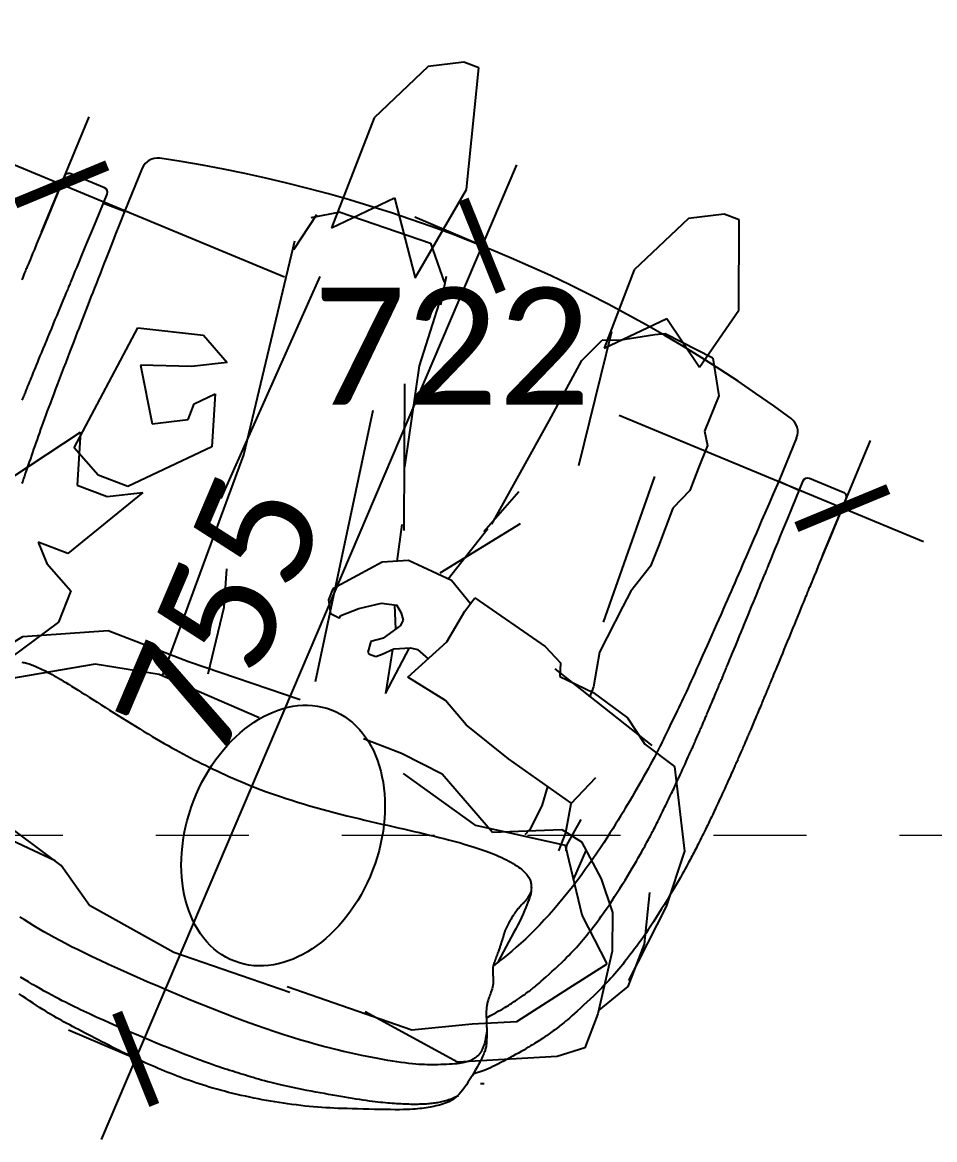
# Model space of a CAD drawing. Header units: millimetres. Extents: x -18512 to 101824, y -95768 to 52898.
# Drawn here: x 23663 to 24442, y -54314 to -53360 of the extents above; entities that cross this region are included whole.
import ezdxf

# ---------------------------------------------------------------- set-up
doc = ezdxf.new("R2010")
doc.units = ezdxf.units.MM
doc.header["$LTSCALE"] = 25
doc.header["$PDMODE"] = 3
doc.linetypes.add('Dash', pattern=[6.35, 3.175, -3.175])
doc.layers.get('0').update_dxf_attribs({"color": 254, "lineweight": 0})
doc.layers.get('Defpoints').update_dxf_attribs({"lineweight": 0})
for name, color, linetype in [('721T_Furniture', 1, 'Continuous'), ('FLOOR-PATTERN', 8, 'Continuous'), ('WD-PEOPLE', 8, 'Continuous')]:
    doc.layers.add(name, color=color, linetype=linetype)
doc.layers.add('hatch', color=252, linetype='Continuous', lineweight=0)
doc.layers.add('I-WALL', color=2, linetype='Continuous', lineweight=9)
doc.styles.add('FW_Calibri', font='calibri.ttf')
doc.dimstyles.new('1-50', dxfattribs={"dimscale": 50, "dimtxt": 2, "dimasz": 1.2, "dimexe": 1.25, "dimexo": 0.625, "dimtad": 1, "dimdec": 0, "dimtxsty": 'FW_Calibri', "dimblk": 'ARCHTICK', "dimcen": 2.5, "dimdle": 1.5, "dimadec": 0, "dimazin": 0, "dimtfac": 1, "dimtdec": 0, "dimtmove": 0, "dimatfit": 3, "dimfxl": 6, "dimfxlon": 1, "dimarcsym": 0})

# ---------------------------------------------------------------- blocks, each defined once
blk = doc.blocks.new('Reception Armchair')
for p, q in [((19199.71, 17321.21), (19181.24, 17321.59)), ((19199.71, 17282.52), (19199.71, 17321.21)), ((19781.29, 17321.21), (19799.76, 17321.59)), ((19781.29, 17282.52), (19781.29, 17321.21))]:
    blk.add_line(p, q)
for points in [[(19259.4, 17710.44), (19259.59, 17712.43), (19259.77, 17714.06), (19259.95, 17715.39), (19260.11, 17716.46), (19260.28, 17717.33), (19260.44, 17718.03), (19260.61, 17718.63), (19260.79, 17719.18), (19260.98, 17719.7), (19261.18, 17720.23), (19261.39, 17720.76), (19261.62, 17721.31), (19261.85, 17721.9), (19262.1, 17722.52), (19262.37, 17723.19), (19262.64, 17723.92), (19262.93, 17724.72), (19263.22, 17725.58), (19263.52, 17726.48), (19263.82, 17727.44), (19264.12, 17728.43), (19264.4, 17729.45), (19264.68, 17730.49), (19264.93, 17731.54), (19265.16, 17732.6), (19265.37, 17733.65), (19265.57, 17734.7), (19265.74, 17735.72), (19265.9, 17736.72), (19266.04, 17737.68), (19266.17, 17738.6), (19266.29, 17739.46), (19266.4, 17740.27), (19266.5, 17741.02), (19266.59, 17741.73), (19266.67, 17742.41), (19266.74, 17743.05), (19266.8, 17743.67), (19266.86, 17744.28), (19266.9, 17744.87), (19266.94, 17745.47), (19266.97, 17746.07), (19266.99, 17746.67), (19267, 17747.27), (19267, 17747.87), (19266.99, 17748.47), (19266.97, 17749.06), (19266.93, 17749.66), (19266.89, 17750.26), (19266.83, 17750.86), (19266.77, 17751.45), (19266.7, 17752.05), (19266.63, 17752.65), (19266.56, 17753.25), (19266.49, 17753.85), (19266.42, 17754.45), (19266.37, 17755.06), (19266.31, 17755.67), (19266.27, 17756.28), (19266.22, 17756.89), (19266.18, 17757.5), (19266.13, 17758.12), (19266.09, 17758.74), (19266.05, 17759.36), (19266, 17759.98), (19265.94, 17760.62), (19265.89, 17761.28), (19265.83, 17761.96), (19265.78, 17762.67), (19265.72, 17763.42), (19265.67, 17764.23), (19265.61, 17765.09), (19265.56, 17766.01), (19265.51, 17766.99), (19265.46, 17768.01), (19265.42, 17769.07), (19265.37, 17770.16), (19265.33, 17771.26), (19265.29, 17772.38), (19265.25, 17773.49), (19265.2, 17774.6), (19265.15, 17775.7), (19265.07, 17776.8), (19264.96, 17777.9), (19264.8, 17779.01), (19264.57, 17780.12), (19264.27, 17781.25), (19263.88, 17782.39), (19263.4, 17783.55), (19262.85, 17784.74), (19262.25, 17785.95), (19261.62, 17787.18), (19261, 17788.45), (19260.41, 17789.74), (19259.87, 17791.07), (19259.41, 17792.43), (19259.06, 17793.82), (19258.79, 17795.23), (19258.6, 17796.65), (19258.47, 17798.06), (19258.39, 17799.43), (19258.35, 17800.77), (19258.32, 17802.04), (19258.29, 17803.23), (19258.26, 17804.33), (19258.21, 17805.35), (19258.14, 17806.31), (19258.06, 17807.22), (19257.95, 17808.09), (19257.82, 17808.93), (19257.66, 17809.77), (19257.47, 17810.62), (19257.25, 17811.49), (19256.99, 17812.38), (19256.71, 17813.3), (19256.39, 17814.24), (19256.04, 17815.21), (19255.66, 17816.22), (19255.24, 17817.25), (19254.8, 17818.31), (19254.32, 17819.42), (19253.81, 17820.55), (19253.28, 17821.72), (19252.73, 17822.94), (19252.16, 17824.19), (19251.57, 17825.48), (19250.97, 17826.81), (19250.36, 17828.19), (19249.75, 17829.6), (19249.14, 17831.05), (19248.55, 17832.49), (19247.97, 17833.93), (19247.42, 17835.33), (19246.92, 17836.68), (19246.45, 17837.96), (19246.05, 17839.15), (19245.7, 17840.24), (19245.42, 17841.23), (19245.19, 17842.16), (19245, 17843.05), (19244.85, 17843.9), (19244.74, 17844.76), (19244.66, 17845.63), (19244.6, 17846.53), (19244.57, 17847.49), (19244.55, 17848.54), (19244.56, 17849.7), (19244.61, 17851.01), (19244.69, 17852.48), (19244.81, 17854.16), (19244.97, 17856.06), (19245.19, 17858.21), (19245.46, 17860.63), (19245.78, 17863.27), (19246.15, 17866.07), (19246.57, 17868.96), (19247.03, 17871.87), (19247.54, 17874.75), (19248.09, 17877.53), (19248.68, 17880.15), (19249.31, 17882.55), (19249.98, 17884.75), (19250.7, 17886.75), (19251.46, 17888.59), (19252.28, 17890.27), (19253.14, 17891.82), (19254.07, 17893.26), (19255.06, 17894.6), (19256.11, 17895.86), (19257.22, 17897.06), (19258.38, 17898.19), (19259.58, 17899.27), (19260.82, 17900.3), (19262.08, 17901.29), (19263.38, 17902.24), (19264.68, 17903.17), (19266, 17904.08), (19267.34, 17904.97), (19268.69, 17905.85), (19270.08, 17906.72), (19271.49, 17907.58), (19272.95, 17908.44), (19274.46, 17909.3), (19276.02, 17910.17), (19277.65, 17911.05), (19279.38, 17911.95), (19281.25, 17912.89), (19283.31, 17913.88), (19285.61, 17914.94), (19288.17, 17916.08), (19291.05, 17917.31), (19294.29, 17918.66), (19297.9, 17920.12), (19301.83, 17921.68), (19305.99, 17923.31), (19310.31, 17924.97), (19314.68, 17926.65), (19319.04, 17928.31), (19323.29, 17929.92), (19327.35, 17931.46), (19331.17, 17932.9), (19334.75, 17934.25), (19338.16, 17935.53), (19341.43, 17936.73), (19344.61, 17937.87), (19347.75, 17938.97), (19350.88, 17940.04), (19354.06, 17941.08), (19357.33, 17942.11), (19360.66, 17943.13), (19364.06, 17944.13), (19367.5, 17945.11), (19370.97, 17946.06), (19374.45, 17947), (19377.94, 17947.9), (19381.4, 17948.78), (19384.85, 17949.63), (19388.26, 17950.45), (19391.67, 17951.23), (19395.07, 17951.99), (19398.48, 17952.72), (19401.89, 17953.43), (19405.33, 17954.11), (19408.8, 17954.77), (19412.3, 17955.4), (19415.82, 17956.01), (19419.35, 17956.59), (19422.86, 17957.14), (19426.34, 17957.66), (19429.77, 17958.14), (19433.14, 17958.59), (19436.42, 17959), (19439.61, 17959.36), (19442.7, 17959.69), (19445.71, 17959.98), (19448.65, 17960.23), (19451.53, 17960.46), (19454.35, 17960.66), (19457.12, 17960.84), (19459.86, 17960.99), (19462.57, 17961.12), (19465.26, 17961.24), (19467.95, 17961.34), (19470.65, 17961.42), (19473.35, 17961.48), (19476.09, 17961.53), (19478.87, 17961.56), (19481.69, 17961.57), (19484.57, 17961.56), (19487.48, 17961.54), (19490.42, 17961.5), (19493.36, 17961.45), (19496.29, 17961.38), (19499.17, 17961.31), (19502, 17961.22), (19504.75, 17961.12), (19507.42, 17961.01), (19510.02, 17960.9), (19512.58, 17960.77), (19515.14, 17960.63), (19517.73, 17960.47), (19520.38, 17960.3), (19523.11, 17960.11), (19525.97, 17959.91), (19528.96, 17959.68), (19532.07, 17959.43), (19535.27, 17959.18), (19538.52, 17958.91), (19541.79, 17958.64), (19545.04, 17958.36), (19548.26, 17958.08), (19551.39, 17957.81), (19554.42, 17957.54), (19557.35, 17957.28), (19560.18, 17957.02), (19562.93, 17956.77), (19565.6, 17956.51), (19568.2, 17956.25), (19570.73, 17955.99), (19573.2, 17955.73), (19575.63, 17955.45), (19578.03, 17955.16), (19580.44, 17954.86), (19582.88, 17954.53), (19585.38, 17954.17), (19587.97, 17953.77), (19590.68, 17953.34), (19593.52, 17952.86), (19596.52, 17952.33), (19599.66, 17951.75), (19602.91, 17951.13), (19606.23, 17950.48), (19609.59, 17949.8), (19612.96, 17949.09), (19616.32, 17948.37)], [(19250.68, 17888.39), (19252.09, 17889.96), (19253.4, 17891.34), (19254.62, 17892.55), (19255.77, 17893.62), (19256.85, 17894.57), (19257.87, 17895.42), (19258.85, 17896.2), (19259.81, 17896.92), (19260.74, 17897.6), (19261.66, 17898.26), (19262.58, 17898.9), (19263.5, 17899.51), (19264.43, 17900.11), (19265.36, 17900.7), (19266.32, 17901.28), (19267.3, 17901.85), (19268.3, 17902.43), (19269.34, 17903), (19270.41, 17903.56), (19271.51, 17904.13), (19272.64, 17904.7), (19273.8, 17905.27), (19275, 17905.83), (19276.23, 17906.4), (19277.49, 17906.97), (19278.78, 17907.53), (19280.11, 17908.1), (19281.48, 17908.66), (19282.87, 17909.22), (19284.3, 17909.79), (19285.77, 17910.35), (19287.27, 17910.91), (19288.8, 17911.46), (19290.36, 17912.02), (19291.96, 17912.58), (19293.58, 17913.14), (19295.24, 17913.7), (19296.93, 17914.26), (19298.65, 17914.82), (19300.4, 17915.39), (19302.18, 17915.96), (19304.01, 17916.53), (19305.89, 17917.11), (19307.84, 17917.71), (19309.88, 17918.3), (19312.02, 17918.91), (19314.28, 17919.54), (19316.66, 17920.17), (19319.18, 17920.82), (19321.84, 17921.48), (19324.61, 17922.16), (19327.49, 17922.84), (19330.47, 17923.54), (19333.54, 17924.25), (19336.67, 17924.97), (19339.87, 17925.7), (19343.12, 17926.43), (19346.43, 17927.18), (19349.79, 17927.93), (19353.22, 17928.68), (19356.71, 17929.44), (19360.28, 17930.19), (19363.92, 17930.95), (19367.65, 17931.7), (19371.45, 17932.46), (19375.3, 17933.2), (19379.15, 17933.92), (19382.96, 17934.61), (19386.69, 17935.27), (19390.29, 17935.88), (19393.73, 17936.44), (19396.97, 17936.94), (19399.97, 17937.37), (19402.75, 17937.74), (19405.35, 17938.07), (19407.79, 17938.35), (19410.12, 17938.59), (19412.35, 17938.81), (19414.53, 17939.02), (19416.69, 17939.22), (19418.84, 17939.42), (19421.01, 17939.62), (19423.2, 17939.82), (19425.4, 17940.02), (19427.63, 17940.21), (19429.89, 17940.41), (19432.19, 17940.6), (19434.52, 17940.79), (19436.9, 17940.98), (19439.37, 17941.16), (19441.95, 17941.34), (19444.7, 17941.51), (19447.65, 17941.67), (19450.84, 17941.83), (19454.31, 17941.98), (19458.1, 17942.13), (19462.24, 17942.26), (19466.7, 17942.39), (19471.44, 17942.51), (19476.42, 17942.61), (19481.6, 17942.69), (19486.94, 17942.75), (19492.41, 17942.8), (19497.96, 17942.81), (19503.55, 17942.81), (19509.13, 17942.77), (19514.65, 17942.72), (19520.05, 17942.65), (19525.28, 17942.57), (19530.28, 17942.47), (19535, 17942.37), (19539.39, 17942.26), (19543.41, 17942.15), (19547.09, 17942.03), (19550.48, 17941.92), (19553.63, 17941.79), (19556.59, 17941.67), (19559.39, 17941.53), (19562.11, 17941.39), (19564.77, 17941.25), (19567.44, 17941.09), (19570.12, 17940.92), (19572.84, 17940.74), (19575.62, 17940.54), (19578.47, 17940.32), (19581.43, 17940.08), (19584.5, 17939.81), (19587.7, 17939.51), (19591.05, 17939.19), (19594.54, 17938.83), (19598.13, 17938.44), (19601.8, 17938.02), (19605.54, 17937.56), (19609.31, 17937.06), (19613.09, 17936.53), (19616.86, 17935.96), (19620.6, 17935.36)], [(19249.75, 17829.6), (19249.02, 17832.2), (19248.45, 17834.43), (19248.02, 17836.32), (19247.71, 17837.92), (19247.49, 17839.29), (19247.35, 17840.46), (19247.26, 17841.48), (19247.21, 17842.4), (19247.17, 17843.25), (19247.14, 17844.05), (19247.13, 17844.81), (19247.13, 17845.53), (19247.16, 17846.23), (19247.21, 17846.9), (19247.28, 17847.56), (19247.38, 17848.22), (19247.52, 17848.88), (19247.69, 17849.54), (19247.88, 17850.2), (19248.11, 17850.86), (19248.38, 17851.52), (19248.67, 17852.19), (19249, 17852.85), (19249.36, 17853.5), (19249.75, 17854.16), (19250.18, 17854.81), (19250.64, 17855.47), (19251.14, 17856.12), (19251.68, 17856.76), (19252.25, 17857.41), (19252.86, 17858.06), (19253.51, 17858.7), (19254.2, 17859.35), (19254.95, 17860), (19255.78, 17860.67), (19256.7, 17861.36), (19257.75, 17862.07), (19258.93, 17862.82), (19260.28, 17863.61), (19261.8, 17864.45), (19263.51, 17865.34), (19265.38, 17866.27), (19267.39, 17867.23), (19269.48, 17868.21), (19271.64, 17869.19), (19273.82, 17870.16), (19276, 17871.11), (19278.13, 17872.03), (19280.19, 17872.9), (19282.21, 17873.73), (19284.23, 17874.54), (19286.29, 17875.32), (19288.42, 17876.09), (19290.66, 17876.86), (19293.06, 17877.63), (19295.64, 17878.42), (19298.43, 17879.23), (19301.45, 17880.06), (19304.67, 17880.91), (19308.09, 17881.77), (19311.7, 17882.65), (19315.48, 17883.53), (19319.43, 17884.42), (19323.55, 17885.31), (19327.81, 17886.2), (19332.24, 17887.08), (19336.84, 17887.97), (19341.62, 17888.84), (19346.6, 17889.71), (19351.79, 17890.57), (19357.19, 17891.41), (19362.82, 17892.24), (19368.69, 17893.06), (19374.83, 17893.85), (19381.26, 17894.62), (19387.99, 17895.35), (19395.06, 17896.03), (19402.49, 17896.67), (19410.29, 17897.24), (19418.5, 17897.76), (19427.13, 17898.2), (19436.11, 17898.58), (19445.4, 17898.89), (19454.92, 17899.13), (19464.61, 17899.31), (19474.42, 17899.42), (19484.27, 17899.48), (19494.1, 17899.48), (19503.85, 17899.42), (19513.46, 17899.3), (19522.89, 17899.14), (19532.07, 17898.93), (19540.95, 17898.69), (19549.47, 17898.41), (19557.58, 17898.1), (19565.24, 17897.76), (19572.39, 17897.41), (19579.07, 17897.02), (19585.34, 17896.61), (19591.24, 17896.18), (19596.83, 17895.71), (19602.15, 17895.21), (19607.27, 17894.67), (19612.22, 17894.09), (19617.06, 17893.47), (19621.8, 17892.81), (19626.44, 17892.12), (19631.01, 17891.39), (19635.49, 17890.62), (19639.91, 17889.82)], [(19718.06, 17695.63), (19717.15, 17695.34), (19716.21, 17695.1), (19715.24, 17694.91), (19714.25, 17694.77), (19713.22, 17694.66), (19712.18, 17694.58), (19711.11, 17694.53), (19710.02, 17694.5), (19708.91, 17694.48), (19707.78, 17694.48), (19706.62, 17694.49), (19705.44, 17694.51), (19704.23, 17694.55), (19702.98, 17694.6), (19701.7, 17694.67), (19700.38, 17694.75), (19699.02, 17694.84), (19697.61, 17694.95), (19696.14, 17695.08), (19694.59, 17695.22), (19692.96, 17695.39), (19691.23, 17695.58), (19689.39, 17695.8), (19687.44, 17696.05), (19685.37, 17696.32), (19683.15, 17696.63), (19680.8, 17696.97), (19678.3, 17697.35), (19675.64, 17697.76), (19672.82, 17698.21), (19669.83, 17698.7), (19666.67, 17699.23), (19663.33, 17699.81), (19659.82, 17700.42), (19656.17, 17701.07), (19652.4, 17701.74), (19648.52, 17702.44), (19644.56, 17703.14), (19640.53, 17703.86), (19636.45, 17704.58), (19632.34, 17705.29), (19628.22, 17706), (19624.09, 17706.71), (19619.96, 17707.39), (19615.85, 17708.07), (19611.76, 17708.73), (19607.71, 17709.36), (19603.71, 17709.98), (19599.76, 17710.57), (19595.87, 17711.13), (19592.04, 17711.67), (19588.26, 17712.18), (19584.54, 17712.67), (19580.89, 17713.13), (19577.29, 17713.57), (19573.75, 17713.98), (19570.27, 17714.38), (19566.83, 17714.74), (19563.43, 17715.09), (19560.04, 17715.41), (19556.66, 17715.71), (19553.27, 17716), (19549.85, 17716.26), (19546.4, 17716.5), (19542.89, 17716.72), (19539.35, 17716.93), (19535.78, 17717.11), (19532.19, 17717.27), (19528.6, 17717.42), (19525.01, 17717.54), (19521.44, 17717.64), (19517.91, 17717.71), (19514.4, 17717.77), (19510.91, 17717.79), (19507.4, 17717.79), (19503.82, 17717.76), (19500.16, 17717.69), (19496.38, 17717.58), (19492.44, 17717.43), (19488.31, 17717.24), (19483.96, 17717), (19479.42, 17716.71), (19474.71, 17716.38), (19469.85, 17715.99), (19464.86, 17715.56), (19459.77, 17715.09), (19454.61, 17714.56), (19449.4, 17713.99), (19444.16, 17713.37), (19438.91, 17712.7), (19433.67, 17712), (19428.45, 17711.28), (19423.28, 17710.52), (19418.16, 17709.76), (19413.12, 17708.97), (19408.17, 17708.19), (19403.33, 17707.4), (19398.58, 17706.62), (19393.92, 17705.84), (19389.33, 17705.06), (19384.81, 17704.29), (19380.33, 17703.53), (19375.89, 17702.78), (19371.49, 17702.05), (19367.1, 17701.32), (19362.75, 17700.61), (19358.45, 17699.93), (19354.23, 17699.27), (19350.1, 17698.63), (19346.09, 17698.04), (19342.22, 17697.47), (19338.5, 17696.95), (19334.95, 17696.47), (19331.57, 17696.04), (19328.33, 17695.65), (19325.24, 17695.29), (19322.26, 17694.97), (19319.4, 17694.69), (19316.64, 17694.44), (19313.97, 17694.23), (19311.37, 17694.04), (19308.84, 17693.89), (19306.36, 17693.76), (19303.95, 17693.68), (19301.57, 17693.62), (19299.24, 17693.6), (19296.95, 17693.62), (19294.68, 17693.68), (19292.43, 17693.78), (19290.21, 17693.92), (19288.04, 17694.09), (19285.93, 17694.3), (19283.89, 17694.54), (19281.93, 17694.81), (19280.07, 17695.1), (19278.31, 17695.43), (19276.67, 17695.77), (19275.15, 17696.14), (19273.74, 17696.54), (19272.42, 17696.95), (19271.21, 17697.39), (19270.08, 17697.84), (19269.05, 17698.32), (19268.09, 17698.81), (19267.2, 17699.33), (19266.38, 17699.86), (19265.63, 17700.41), (19264.93, 17700.98), (19264.3, 17701.57), (19263.7, 17702.19), (19263.16, 17702.82), (19262.65, 17703.47), (19262.18, 17704.14), (19261.75, 17704.83), (19261.35, 17705.53), (19260.98, 17706.24), (19260.64, 17706.95), (19260.33, 17707.67), (19260.05, 17708.38), (19259.8, 17709.09), (19259.58, 17709.79), (19259.38, 17710.52), (19259.2, 17711.31), (19259.05, 17712.21), (19258.91, 17713.24), (19258.79, 17714.46), (19258.69, 17715.89), (19258.6, 17717.58), (19258.53, 17719.55), (19258.47, 17721.79), (19258.44, 17724.28), (19258.46, 17727.01), (19258.51, 17729.95), (19258.63, 17733.09), (19258.8, 17736.41), (19259.05, 17739.87), (19259.38, 17743.49), (19259.77, 17747.27), (19260.22, 17751.25), (19260.7, 17755.45), (19261.2, 17759.92), (19261.71, 17764.68), (19262.22, 17769.76), (19262.7, 17775.19)], [(19199.71, 17321.21), (19199.93, 17332.33), (19200.11, 17341.76), (19200.26, 17349.74), (19200.39, 17356.5), (19200.48, 17362.27), (19200.56, 17367.3), (19200.63, 17371.82), (19200.7, 17376.07), (19200.76, 17380.24), (19200.82, 17384.37), (19200.89, 17388.46), (19200.95, 17392.5), (19201.02, 17396.51), (19201.09, 17400.47), (19201.16, 17404.38), (19201.24, 17408.26), (19201.32, 17412.09), (19201.4, 17415.9), (19201.49, 17419.73), (19201.58, 17423.6), (19201.68, 17427.54), (19201.78, 17431.59), (19201.89, 17435.77), (19202, 17440.12), (19202.11, 17444.64), (19202.23, 17449.3), (19202.35, 17454.06), (19202.48, 17458.85), (19202.6, 17463.64), (19202.73, 17468.36), (19202.85, 17472.96), (19202.97, 17477.4), (19203.08, 17481.63), (19203.2, 17485.66), (19203.31, 17489.51), (19203.43, 17493.2), (19203.55, 17496.73), (19203.67, 17500.14), (19203.79, 17503.43), (19203.92, 17506.63), (19204.06, 17509.75), (19204.21, 17512.81), (19204.36, 17515.8), (19204.52, 17518.73), (19204.68, 17521.63), (19204.84, 17524.48), (19205, 17527.31), (19205.17, 17530.12), (19205.33, 17532.92), (19205.5, 17535.69), (19205.66, 17538.42), (19205.81, 17541.11), (19205.97, 17543.73), (19206.12, 17546.28), (19206.26, 17548.73), (19206.4, 17551.09), (19206.53, 17553.35), (19206.66, 17555.54), (19206.81, 17557.72), (19206.96, 17559.95), (19207.14, 17562.26), (19207.35, 17564.72), (19207.59, 17567.37), (19207.87, 17570.27), (19208.21, 17573.46), (19208.58, 17576.88), (19209, 17580.5), (19209.44, 17584.26), (19209.91, 17588.11), (19210.39, 17591.99), (19210.88, 17595.86), (19211.38, 17599.66), (19211.87, 17603.36), (19212.36, 17606.97), (19212.86, 17610.53), (19213.37, 17614.08), (19213.9, 17617.66), (19214.45, 17621.29), (19215.04, 17625.03), (19215.65, 17628.89), (19216.31, 17632.92), (19217.01, 17637.12), (19217.77, 17641.49), (19218.59, 17646.03), (19219.47, 17650.74), (19220.43, 17655.62), (19221.46, 17660.67), (19222.59, 17665.89), (19223.8, 17671.28), (19225.1, 17676.81), (19226.49, 17682.46), (19227.97, 17688.18), (19229.53, 17693.94), (19231.18, 17699.73), (19232.9, 17705.5), (19234.7, 17711.23), (19236.57, 17716.89), (19238.51, 17722.45), (19240.5, 17727.9), (19242.55, 17733.23), (19244.64, 17738.42), (19246.76, 17743.44), (19248.9, 17748.29), (19251.06, 17752.95), (19253.22, 17757.4), (19255.35, 17761.59), (19257.39, 17765.48), (19259.31, 17769.01), (19261.06, 17772.15), (19262.6, 17774.83), (19263.87, 17777.03), (19264.84, 17778.68)], [(19781.29, 17321.21), (19781.07, 17332.33), (19780.88, 17341.76), (19780.73, 17349.74), (19780.61, 17356.5), (19780.51, 17362.27), (19780.43, 17367.3), (19780.36, 17371.82), (19780.3, 17376.07), (19780.23, 17380.24), (19780.17, 17384.37), (19780.11, 17388.46), (19780.04, 17392.5), (19779.97, 17396.51), (19779.9, 17400.47), (19779.83, 17404.38), (19779.76, 17408.26), (19779.68, 17412.09), (19779.59, 17415.9), (19779.5, 17419.73), (19779.41, 17423.6), (19779.32, 17427.54), (19779.21, 17431.59), (19779.11, 17435.77), (19779, 17440.12), (19778.88, 17444.64), (19778.76, 17449.3), (19778.64, 17454.06), (19778.52, 17458.85), (19778.39, 17463.64), (19778.27, 17468.36), (19778.15, 17472.96), (19778.03, 17477.4), (19777.91, 17481.63), (19777.8, 17485.66), (19777.68, 17489.51), (19777.57, 17493.2), (19777.45, 17496.73), (19777.33, 17500.14), (19777.2, 17503.43), (19777.07, 17506.63), (19776.93, 17509.75), (19776.79, 17512.81), (19776.63, 17515.8), (19776.48, 17518.73), (19776.32, 17521.63), (19776.16, 17524.48), (19775.99, 17527.31), (19775.83, 17530.12), (19775.66, 17532.92), (19775.5, 17535.69), (19775.34, 17538.42), (19775.18, 17541.11), (19775.03, 17543.73), (19774.88, 17546.28), (19774.74, 17548.73), (19774.6, 17551.09), (19774.46, 17553.35), (19774.33, 17555.54), (19774.19, 17557.72), (19774.03, 17559.95)]]:
    blk.add_lwpolyline(points)
for points in [[(19253.87, 17820.42), (19253.02, 17819.39), (19251.37, 17817.37), (19249.78, 17815.39), (19248.27, 17813.5), (19246.86, 17811.7), (19245.54, 17809.99), (19244.31, 17808.37), (19243.16, 17806.83), (19242.08, 17805.38), (19241.08, 17804), (19240.14, 17802.7), (19239.27, 17801.47), (19238.47, 17800.33), (19237.74, 17799.28), (19237.07, 17798.3), (19236.44, 17797.36), (19235.84, 17796.45), (19235.25, 17795.55), (19234.65, 17794.62), (19234.03, 17793.66), (19233.39, 17792.64), (19232.74, 17791.59), (19232.07, 17790.51), (19231.4, 17789.42), (19230.74, 17788.33), (19230.08, 17787.24), (19229.44, 17786.17), (19228.83, 17785.15), (19228.29, 17784.21), (19227.8, 17783.37), (19227.33, 17782.54), (19226.83, 17781.62), (19226.24, 17780.52), (19225.54, 17779.17), (19224.7, 17777.5), (19223.7, 17775.48), (19222.53, 17773.07), (19221.22, 17770.35), (19219.82, 17767.41), (19218.37, 17764.31), (19216.91, 17761.15), (19215.48, 17758.01), (19214.11, 17754.96), (19212.86, 17752.11), (19211.74, 17749.48), (19210.74, 17747.07), (19209.83, 17744.81), (19209.01, 17742.68), (19208.24, 17740.64), (19207.52, 17738.64), (19206.82, 17736.63), (19206.13, 17734.59), (19205.44, 17732.51), (19204.76, 17730.4), (19204.09, 17728.26), (19203.43, 17726.1), (19202.78, 17723.9), (19202.13, 17721.66), (19201.49, 17719.38), (19200.85, 17717.05), (19200.22, 17714.68), (19199.6, 17712.27), (19198.98, 17709.78), (19198.35, 17707.2), (19197.73, 17704.48), (19197.09, 17701.61), (19196.44, 17698.55), (19195.76, 17695.28), (19195.07, 17691.78), (19194.37, 17688.08), (19193.66, 17684.24), (19192.96, 17680.31), (19192.27, 17676.34), (19191.61, 17672.39), (19190.98, 17668.5), (19190.4, 17664.74), (19189.86, 17661.12), (19189.37, 17657.65), (19188.92, 17654.34), (19188.51, 17651.21), (19188.13, 17648.26), (19187.8, 17645.5), (19187.5, 17642.96), (19187.23, 17640.63), (19187, 17638.55), (19186.8, 17636.7), (19186.62, 17635.05), (19186.47, 17633.56), (19186.33, 17632.17), (19186.2, 17630.85), (19186.08, 17629.54), (19185.97, 17628.2), (19185.84, 17626.81), (19185.72, 17625.38), (19185.6, 17623.89), (19185.47, 17622.36), (19185.35, 17620.76), (19185.22, 17619.11), (19185.09, 17617.4), (19184.96, 17615.62), (19184.83, 17613.76), (19184.69, 17611.86), (19184.56, 17609.92), (19184.43, 17608), (19184.31, 17606.1), (19184.19, 17604.28), (19184.08, 17602.53), (19183.97, 17600.88), (19183.88, 17599.38), (19183.8, 17598), (19183.72, 17596.71), (19183.65, 17595.47), (19183.58, 17594.24), (19183.52, 17592.98), (19183.45, 17591.66), (19183.38, 17590.24), (19183.3, 17588.71), (19183.22, 17587.06), (19183.14, 17585.3), (19183.06, 17583.43), (19182.97, 17581.45), (19182.89, 17579.38), (19182.8, 17577.22), (19182.71, 17574.96), (19182.62, 17572.62), (19182.53, 17570.24), (19182.45, 17567.83), (19182.36, 17565.45), (19182.28, 17563.15), (19182.21, 17560.97), (19182.14, 17558.95), (19182.09, 17557.14), (19182.04, 17555.58), (19181.99, 17554.23), (19181.96, 17553.04), (19181.92, 17551.99), (19181.9, 17551.03), (19181.87, 17550.11), (19181.85, 17549.17), (19181.82, 17548.2), (19181.8, 17547.11), (19181.77, 17545.95), (19181.74, 17544.72), (19181.72, 17543.45), (19181.69, 17542.15), (19181.66, 17540.82), (19181.63, 17539.5), (19181.61, 17538.19), (19181.58, 17536.91), (19181.56, 17535.66), (19181.54, 17534.44), (19181.52, 17533.27), (19181.5, 17532.15), (19181.48, 17531.09), (19181.46, 17530.09), (19181.45, 17529.16), (19181.43, 17528.31), (19181.42, 17527.51), (19181.41, 17526.76), (19181.4, 17526.01), (19181.39, 17525.26), (19181.38, 17524.47), (19181.37, 17523.62), (19181.35, 17522.69), (19181.34, 17521.66), (19181.33, 17520.54), (19181.31, 17519.33), (19181.3, 17518.04), (19181.29, 17516.68), (19181.27, 17515.25), (19181.26, 17513.76), (19181.24, 17512.21), (19181.23, 17510.62), (19181.21, 17508.99), (19181.2, 17507.34), (19181.19, 17505.68), (19181.17, 17504.04), (19181.16, 17502.42), (19181.15, 17500.84), (19181.14, 17499.31), (19181.13, 17497.85), (19181.13, 17496.46), (19181.12, 17495.14), (19181.11, 17493.89), (19181.11, 17492.7), (19181.1, 17491.6), (19181.1, 17490.56), (19181.1, 17489.6), (19181.09, 17488.72), (19181.09, 17487.91), (19181.09, 17487.16), (19181.09, 17486.46), (19181.08, 17485.81), (19181.08, 17485.18), (19181.08, 17484.57), (19181.08, 17483.97), (19181.07, 17483.38), (19181.07, 17482.77), (19181.07, 17482.12), (19181.07, 17481.42), (19181.07, 17480.64), (19181.06, 17479.77), (19181.06, 17478.79), (19181.06, 17477.67), (19181.06, 17476.41), (19181.06, 17474.98), (19181.05, 17473.4), (19181.05, 17471.64), (19181.05, 17469.7), (19181.05, 17467.59), (19181.05, 17465.28), (19181.05, 17462.78), (19181.05, 17460.07), (19181.05, 17457.18), (19181.05, 17454.11), (19181.05, 17450.87), (19181.05, 17447.48), (19181.05, 17443.95), (19181.05, 17440.29), (19181.06, 17436.52), (19181.06, 17432.66), (19181.06, 17428.75), (19181.07, 17424.86), (19181.07, 17421.05), (19181.08, 17417.38), (19181.09, 17413.92), (19181.09, 17410.71), (19181.09, 17407.83), (19181.1, 17405.32), (19181.1, 17403.16), (19181.1, 17401.3), (19181.11, 17399.7), (19181.11, 17398.32), (19181.11, 17397.13), (19181.11, 17396.09), (19181.11, 17395.14), (19181.12, 17394.25), (19181.12, 17393.33), (19181.12, 17392.28), (19181.12, 17391.01), (19181.12, 17389.44), (19181.13, 17387.45), (19181.13, 17384.97), (19181.14, 17381.9), (19181.14, 17378.15), (19181.15, 17373.64), (19181.16, 17368.3), (19181.17, 17362.06), (19181.18, 17354.84), (19181.19, 17346.56), (19181.21, 17337.17), (19181.25, 17313.31, -0.414074), (19177.26, 17309.3), (19147.22, 17309.25, -0.41444), (19143.22, 17313.25), (19143.21, 17319.61), (19143.19, 17335.48), (19143.18, 17348.4), (19143.17, 17358.73), (19143.16, 17366.86), (19143.15, 17373.17), (19143.14, 17378.04), (19143.14, 17381.84), (19143.13, 17384.91), (19143.13, 17387.39), (19143.12, 17389.38), (19143.12, 17390.95), (19143.12, 17392.22), (19143.12, 17393.27), (19143.12, 17394.19), (19143.11, 17395.08), (19143.11, 17396.03), (19143.11, 17397.08), (19143.11, 17398.27), (19143.11, 17399.64), (19143.1, 17401.24), (19143.1, 17403.1), (19143.1, 17405.26), (19143.09, 17407.77), (19143.09, 17410.65), (19143.09, 17413.86), (19143.08, 17417.32), (19143.07, 17421), (19143.07, 17424.81), (19143.06, 17428.7), (19143.06, 17432.61), (19143.06, 17436.48), (19143.05, 17440.26), (19143.05, 17443.92), (19143.05, 17447.46), (19143.05, 17450.85), (19143.05, 17454.1), (19143.05, 17457.17), (19143.05, 17460.07), (19143.05, 17462.78), (19143.05, 17465.29), (19143.05, 17467.61), (19143.05, 17469.73), (19143.05, 17471.67), (19143.05, 17473.44), (19143.06, 17475.03), (19143.06, 17476.46), (19143.06, 17477.73), (19143.06, 17478.86), (19143.06, 17479.85), (19143.07, 17480.74), (19143.07, 17481.52), (19143.07, 17482.23), (19143.07, 17482.89), (19143.07, 17483.51), (19143.08, 17484.11), (19143.08, 17484.71), (19143.08, 17485.31), (19143.08, 17485.94), (19143.09, 17486.6), (19143.09, 17487.3), (19143.09, 17488.05), (19143.09, 17488.86), (19143.1, 17489.74), (19143.1, 17490.7), (19143.1, 17491.74), (19143.11, 17492.85), (19143.11, 17494.05), (19143.12, 17495.31), (19143.13, 17496.65), (19143.13, 17498.06), (19143.14, 17499.54), (19143.15, 17501.08), (19143.16, 17502.68), (19143.17, 17504.31), (19143.19, 17505.97), (19143.2, 17507.64), (19143.21, 17509.3), (19143.23, 17510.95), (19143.24, 17512.56), (19143.26, 17514.12), (19143.27, 17515.62), (19143.29, 17517.07), (19143.3, 17518.44), (19143.32, 17519.75), (19143.33, 17520.97), (19143.34, 17522.1), (19143.36, 17523.14), (19143.37, 17524.09), (19143.38, 17524.95), (19143.39, 17525.77), (19143.4, 17526.55), (19143.41, 17527.31), (19143.42, 17528.09), (19143.44, 17528.9), (19143.45, 17529.77), (19143.47, 17530.71), (19143.48, 17531.72), (19143.5, 17532.8), (19143.52, 17533.93), (19143.54, 17535.12), (19143.56, 17536.35), (19143.59, 17537.62), (19143.61, 17538.93), (19143.64, 17540.26), (19143.67, 17541.61), (19143.7, 17542.95), (19143.73, 17544.27), (19143.75, 17545.56), (19143.78, 17546.81), (19143.81, 17547.99), (19143.84, 17549.1), (19143.86, 17550.13), (19143.89, 17551.11), (19143.91, 17552.08), (19143.94, 17553.09), (19143.97, 17554.18), (19144.01, 17555.4), (19144.05, 17556.78), (19144.11, 17558.37), (19144.16, 17560.19), (19144.23, 17562.22), (19144.31, 17564.42), (19144.39, 17566.75), (19144.47, 17569.15), (19144.56, 17571.59), (19144.65, 17574.03), (19144.74, 17576.43), (19144.83, 17578.74), (19144.92, 17580.96), (19145.01, 17583.08), (19145.1, 17585.11), (19145.18, 17587.03), (19145.27, 17588.84), (19145.35, 17590.54), (19145.42, 17592.12), (19145.5, 17593.59), (19145.57, 17594.97), (19145.64, 17596.29), (19145.71, 17597.6), (19145.79, 17598.91), (19145.87, 17600.27), (19145.95, 17601.7), (19146.05, 17603.24), (19146.15, 17604.91), (19146.27, 17606.7), (19146.39, 17608.58), (19146.52, 17610.51), (19146.65, 17612.49), (19146.78, 17614.47), (19146.92, 17616.43), (19147.06, 17618.36), (19147.19, 17620.21), (19147.33, 17622), (19147.46, 17623.73), (19147.59, 17625.4), (19147.73, 17627.01), (19147.86, 17628.57), (19147.98, 17630.08), (19148.11, 17631.54), (19148.24, 17632.97), (19148.37, 17634.39), (19148.51, 17635.84), (19148.66, 17637.37), (19148.83, 17639), (19149.02, 17640.78), (19149.23, 17642.74), (19149.47, 17644.92), (19149.75, 17647.35), (19150.07, 17650.02), (19150.42, 17652.93), (19150.82, 17656.05), (19151.25, 17659.38), (19151.73, 17662.9), (19152.26, 17666.59), (19152.83, 17670.45), (19153.45, 17674.45), (19154.11, 17678.55), (19154.81, 17682.71), (19155.53, 17686.88), (19156.27, 17691.02), (19157.02, 17695.08), (19157.77, 17699.01), (19158.51, 17702.78), (19159.24, 17706.33), (19159.96, 17709.7), (19160.67, 17712.88), (19161.37, 17715.92), (19162.07, 17718.82), (19162.76, 17721.61), (19163.46, 17724.32), (19164.16, 17726.95), (19164.87, 17729.54), (19165.59, 17732.08), (19166.31, 17734.59), (19167.04, 17737.06), (19167.79, 17739.5), (19168.54, 17741.91), (19169.31, 17744.29), (19170.09, 17746.65), (19170.89, 17749), (19171.71, 17751.36), (19172.57, 17753.75), (19173.49, 17756.2), (19174.48, 17758.75), (19175.55, 17761.42), (19176.71, 17764.22), (19177.99, 17767.2), (19179.37, 17770.37), (19180.85, 17773.66), (19182.38, 17777.01), (19183.92, 17780.36), (19185.45, 17783.62), (19186.93, 17786.73), (19188.32, 17789.63), (19189.59, 17792.23), (19190.72, 17794.5), (19191.71, 17796.46), (19192.59, 17798.16), (19193.38, 17799.65), (19194.1, 17800.98), (19194.79, 17802.19), (19195.45, 17803.34), (19196.12, 17804.47), (19196.8, 17805.63), (19197.51, 17806.81), (19198.24, 17808.01), (19198.97, 17809.22), (19199.71, 17810.43), (19200.46, 17811.64), (19201.2, 17812.82), (19201.93, 17813.99), (19202.65, 17815.12), (19203.37, 17816.24), (19204.1, 17817.35), (19204.85, 17818.48), (19205.62, 17819.63), (19206.44, 17820.82), (19207.3, 17822.07), (19208.23, 17823.39), (19209.23, 17824.8), (19210.3, 17826.28), (19211.45, 17827.86), (19212.67, 17829.52), (19213.98, 17831.27), (19215.38, 17833.1), (19216.87, 17835.03), (19218.44, 17837.04), (19220.11, 17839.14), (19221.84, 17841.29), (19223.62, 17843.47), (19225.41, 17845.65), (19227.19, 17847.79), (19228.93, 17849.86), (19230.61, 17851.83), (19232.2, 17853.68), (19233.68, 17855.38), (19235.11, 17856.97), (19236.56, 17858.5), (19238.09, 17860.04), (19239.77, 17861.62), (19241.66, 17863.31), (19243.83, 17865.16), (19246.35, 17867.21)], [(19799.87, 17496.46), (19799.88, 17495.14), (19799.88, 17493.89), (19799.89, 17492.7), (19799.89, 17491.6), (19799.9, 17490.56), (19799.9, 17489.6), (19799.9, 17488.72), (19799.9, 17487.91), (19799.91, 17487.16), (19799.91, 17486.46), (19799.91, 17485.81), (19799.91, 17485.18), (19799.92, 17484.57), (19799.92, 17483.97), (19799.92, 17483.38), (19799.92, 17482.77), (19799.93, 17482.12), (19799.93, 17481.42), (19799.93, 17480.64), (19799.93, 17479.77), (19799.93, 17478.79), (19799.94, 17477.67), (19799.94, 17476.41), (19799.94, 17474.98), (19799.94, 17473.4), (19799.94, 17471.64), (19799.95, 17469.7), (19799.95, 17467.59), (19799.95, 17465.28), (19799.95, 17462.78), (19799.95, 17460.07), (19799.95, 17457.18), (19799.95, 17454.11), (19799.95, 17450.87), (19799.95, 17447.48), (19799.95, 17443.95), (19799.94, 17440.29), (19799.94, 17436.52), (19799.94, 17432.66), (19799.93, 17428.75), (19799.93, 17424.86), (19799.92, 17421.05), (19799.92, 17417.38), (19799.91, 17413.92), (19799.91, 17410.71), (19799.9, 17407.83), (19799.9, 17405.32), (19799.89, 17403.16), (19799.89, 17401.3), (19799.89, 17399.7), (19799.89, 17398.32), (19799.88, 17397.13), (19799.88, 17396.09), (19799.88, 17395.14), (19799.88, 17394.25), (19799.88, 17393.33), (19799.88, 17392.28), (19799.87, 17391.01), (19799.87, 17389.44), (19799.87, 17387.45), (19799.87, 17384.97), (19799.86, 17381.9), (19799.85, 17378.15), (19799.85, 17373.64), (19799.84, 17368.3), (19799.83, 17362.06), (19799.82, 17354.84), (19799.8, 17346.56), (19799.79, 17337.17), (19799.74, 17313.31, 0.414074), (19803.73, 17309.3), (19833.77, 17309.25, 0.41444), (19837.78, 17313.25), (19837.79, 17319.61), (19837.8, 17335.48), (19837.82, 17348.4), (19837.83, 17358.73), (19837.84, 17366.86), (19837.85, 17373.17), (19837.85, 17378.04), (19837.86, 17381.84), (19837.87, 17384.91), (19837.87, 17387.39), (19837.87, 17389.38), (19837.87, 17390.95), (19837.88, 17392.22), (19837.88, 17393.27), (19837.88, 17394.19), (19837.88, 17395.08), (19837.88, 17396.03), (19837.88, 17397.08), (19837.89, 17398.27), (19837.89, 17399.64), (19837.89, 17401.24), (19837.89, 17403.1), (19837.9, 17405.26)]]:
    blk.add_lwpolyline(points, format="xyb")
for centre, radius, start, end in [((19213.21, 17282.71), 13.51, 180.80545, 255.54742), ((19767.78, 17282.71), 13.51, 284.45567, 359.19415), ((19490.5, 18397.74), 1162.5, 256.02931, 283.97069)]:
    blk.add_arc(centre, radius, start, end)
blk = doc.blocks.new('A$C07DF32FA')
for p, q in [((0.31372, 0.57643), (0.33635, 0.65954)), ((0.33635, 0.65954), (0.34763, 0.65953)), ((0.34763, 0.65953), (0.37018, 0.64763)), ((0.37018, 0.64763), (0.3927, 0.60012)), ((0.10385, 0.56633), (0.12647, 0.62569)), ((0.12647, 0.62569), (0.13775, 0.62568)), ((0.13775, 0.62568), (0.1603, 0.61378)), ((0.1603, 0.61378), (0.18282, 0.56627)), ((0.3927, 0.60012), (0.39263, 0.51699)), ((0.32494, 0.50517), (0.31372, 0.57643)), ((0.1151, 0.51882), (0.10385, 0.56633)), ((0.18282, 0.56627), (0.18277, 0.50689)), ((0.35882, 0.55264), (0.32494, 0.50517)), ((0.39263, 0.51699), (0.35882, 0.55264)), ((0.14896, 0.54254), (0.1151, 0.51882)), ((0.18277, 0.50689), (0.14896, 0.54254)), ((0.10876, 0.52807), (0.0951, 0.50471)), ((0.10876, 0.52807), (0.14623, 0.53186)), ((0.14623, 0.53186), (0.15264, 0.52863)), ((0.15264, 0.52863), (0.17504, 0.51583)), ((0.32352, 0.53192), (0.30481, 0.50967)), ((0.39091, 0.52941), (0.32352, 0.53192)), ((0.39091, 0.52941), (0.40885, 0.51813)), ((0.41199, 0.49317), (0.40568, 0.52202)), ((0.18209, 0.51957), (0.16972, 0.42304)), ((0.17504, 0.51583), (0.18607, 0.5118)), ((0.30481, 0.51412), (0.30135, 0.49364)), ((0.0951, 0.50471), (0.09564, 0.47786)), ((0.19426, 0.49335), (0.18607, 0.5118)), ((0.30313, 0.49965), (0.29992, 0.44846)), ((0.39259, 0.34533), (0.41356, 0.49911)), ((0.20055, 0.44532), (0.19426, 0.49335)), ((0.39662, 0.31081), (0.38766, 0.48199)), ((0.09564, 0.47786), (0.09012, 0.46929)), ((0.09012, 0.46929), (0.09011, 0.45224)), ((0.09011, 0.45224), (0.09009, 0.43514)), ((0.2119, 0.36267), (0.20055, 0.44532)), ((0.29992, 0.44846), (0.28379, 0.37798)), ((0.09009, 0.43514), (0.09679, 0.41928)), ((0.11356, 0.32654), (0.11685, 0.43555)), ((0.26784, 0.3362), (0.30478, 0.43288)), ((0.09679, 0.41928), (0.09677, 0.39065)), ((0.44964, 0.4137), (0.42707, 0.40184)), ((0.49476, 0.40178), (0.44964, 0.4137)), ((0.28783, 0.21436), (0.31899, 0.40741)), ((0.42707, 0.40184), (0.44962, 0.38995)), ((0.50596, 0.30677), (0.49476, 0.40178)), ((0.09677, 0.39065), (0.09676, 0.37541)), ((0.21523, 0.35583), (0.20243, 0.39108)), ((0.44962, 0.38995), (0.48345, 0.37804)), ((0.09676, 0.37541), (0.10345, 0.35404)), ((0.42705, 0.37809), (0.41574, 0.34247)), ((0.43832, 0.3662), (0.42705, 0.37809)), ((0.48345, 0.37804), (0.46086, 0.34244)), ((0.19324, 0.37017), (0.23377, 0.31723)), ((0.43831, 0.35433), (0.43832, 0.3662)), ((0.22682, 0.31559), (0.2133, 0.35881)), ((0.10345, 0.35404), (0.10482, 0.34171)), ((0.46086, 0.34244), (0.43831, 0.35433)), ((0.10482, 0.34171), (0.10847, 0.30578)), ((0.27093, 0.33958), (0.26502, 0.31402)), ((0.38993, 0.17921), (0.39259, 0.34533)), ((0.41574, 0.34247), (0.46082, 0.29494)), ((0.20574, 0.30482), (0.22406, 0.31541)), ((0.22406, 0.31541), (0.25741, 0.31752)), ((0.25741, 0.31752), (0.27445, 0.30969)), ((0.50597, 0.31865), (0.49466, 0.28303)), ((0.57357, 0.22359), (0.50597, 0.31865)), ((0.20428, 0.30993), (0.14565, 0.29581)), ((0.20752, 0.2986), (0.20428, 0.30993)), ((0.27445, 0.30969), (0.3, 0.27983)), ((0.10847, 0.30578), (0.10362, 0.28147)), ((0.48338, 0.29492), (0.50596, 0.30677)), ((0.14565, 0.29581), (0.13154, 0.28883)), ((0.21165, 0.27379), (0.20752, 0.2986)), ((0.44954, 0.29495), (0.48333, 0.23554)), ((0.47209, 0.28305), (0.44954, 0.29495)), ((0.46082, 0.29494), (0.48338, 0.29492)), ((0.13154, 0.28883), (0.12851, 0.27976)), ((0.25549, 0.28488), (0.24846, 0.26911)), ((0.24877, 0.28119), (0.25386, 0.28527)), ((0.26447, 0.2827), (0.25386, 0.28527)), ((0.13372, 0.28341), (0.05047, 0.2578)), ((0.10248, 0.27781), (0.07335, 0.2698)), ((0.12851, 0.27976), (0.10248, 0.27781)), ((0.10362, 0.28147), (0.10361, 0.27371)), ((0.24575, 0.27714), (0.24877, 0.28119)), ((0.24628, 0.27266), (0.24575, 0.27714)), ((0.27796, 0.27346), (0.26447, 0.2827)), ((0.3, 0.27983), (0.29999, 0.27136)), ((0.49466, 0.28303), (0.47209, 0.28305)), ((0.07335, 0.2698), (0.05531, 0.25676)), ((0.22814, 0.24066), (0.21165, 0.27379)), ((0.25425, 0.26007), (0.24628, 0.27266)), ((0.28792, 0.26421), (0.27796, 0.27346)), ((0.29999, 0.27136), (0.29524, 0.26261)), ((0.22899, 0.26142), (0.2196, 0.25782)), ((0.23389, 0.26071), (0.22899, 0.26142)), ((0.2446, 0.25573), (0.23389, 0.26071)), ((0.23884, 0.22426), (0.23472, 0.26032)), ((0.25425, 0.26007), (0.26168, 0.25476)), ((0.28854, 0.26212), (0.28792, 0.26421)), ((0.28854, 0.26212), (0.29524, 0.26261)), ((0.36696, 0.24016), (0.37492, 0.26591)), ((0.05531, 0.25676), (0.03018, 0.24973)), ((0.24542, 0.25491), (0.23884, 0.22426)), ((0.25093, 0.24933), (0.2446, 0.25573)), ((0.26168, 0.25476), (0.26089, 0.24697)), ((0.03018, 0.24973), (0.00207, 0.19659)), ((0.2546, 0.24605), (0.25093, 0.24933)), ((0.25931, 0.24599), (0.2546, 0.24605)), ((0.26089, 0.24697), (0.25931, 0.24599)), ((0.19758, 0.23489), (0.22814, 0.24066)), ((0.36051, 0.19213), (0.36696, 0.24016)), ((0.17766, 0.22415), (0.19758, 0.23489)), ((0.48333, 0.23554), (0.5059, 0.23552)), ((0.5059, 0.23552), (0.49461, 0.22366)), ((0.07927, 0.22221), (0.08891, 0.19881)), ((0.14128, 0.21259), (0.17766, 0.22415)), ((0.49461, 0.22366), (0.47203, 0.2118)), ((0.08914, 0.19941), (0.14128, 0.21259)), ((0.47203, 0.2118), (0.47201, 0.18805)), ((0.08891, 0.19881), (0.08505, 0.17843)), ((0.10855, 0.20432), (0.10739, 0.19005)), ((0.37651, 0.19534), (0.29329, 0.19858)), ((0.00207, 0.19659), (0, 0.15545)), ((0.07827, 0.19106), (0.08112, 0.17062)), ((0.10739, 0.19005), (0.10933, 0.17158)), ((0.43739, 0.19529), (0.37651, 0.19534)), ((0.49184, 0.16962), (0.43739, 0.19529)), ((0.18117, 0.18589), (0.13309, 0.16031)), ((0.21316, 0.18909), (0.18117, 0.18589)), ((0.24198, 0.18907), (0.21316, 0.18909)), ((0.47201, 0.18805), (0.49455, 0.15241)), ((0.07222, 0.17637), (0.0498, 0.15715)), ((0.08829, 0.17958), (0.07222, 0.17637)), ((0.08505, 0.17843), (0.08503, 0.16477)), ((0.13309, 0.16031), (0.08829, 0.17958)), ((0.14592, 0.1603), (0.20674, 0.17625)), ((0.31568, 0.17616), (0.39256, 0.17932)), ((0.39256, 0.17932), (0.43737, 0.16967)), ((0.05302, 0.12835), (0.08187, 0.16997)), ((0.06704, 0.17193), (0.06816, 0.15019)), ((0.08112, 0.17062), (0.08013, 0.16674)), ((0.08187, 0.16997), (0.14592, 0.1603)), ((0.10933, 0.17158), (0.11129, 0.16672)), ((0.43737, 0.16967), (0.52378, 0.11834)), ((0.51422, 0.14075), (0.49184, 0.16962)), ((0.01457, 0.16041), (0.00495, 0.12517)), ((0, 0.15545), (0.00599, 0.09725)), ((0.0498, 0.15715), (0.03378, 0.13799)), ((0.03378, 0.13799), (0.02418, 0.11237)), ((0.02417, 0.10275), (0.05302, 0.12835)), ((0.00495, 0.12517), (0.00493, 0.09315)), ((0.02418, 0.11237), (0.01773, 0.06751)), ((0.04331, 0.07711), (0.02417, 0.10275)), ((0.00493, 0.09315), (0.01812, 0.07022)), ((0.06894, 0.04184), (0.04331, 0.07711)), ((0.01773, 0.06751), (0.01771, 0.04189)), ((0.01771, 0.04189), (0.03369, 0.02909)), ((0.09775, 0.02903), (0.06894, 0.04184)), ((0.40843, 0.02877), (0.46608, 0.04473)), ((0.41355, 0.03019), (0.48207, 0.0351)), ((0.03369, 0.02909), (0.09772, 0.00018)), ((0.13613, 0.00977), (0.09775, 0.02903)), ((0.37959, 0.00956), (0.40843, 0.02877)), ((0.09772, 0.00018), (0.17136, 0.00974)), ((0.22908, 0.00646), (0.13613, 0.00977)), ((0.31229, 0), (0.37959, 0.00956)), ((0.22583, 0.0033), (0.31229, 0))]:
    blk.add_line(p, q)
at = {"extrusion": (0, 0, -1)}
blk.add_ellipse((0.27008, 0.10478), major_axis=(-0.00008, -0.095), ratio=0.712524, dxfattribs=at)
blk = doc.blocks.new('_ArchTick')
at = {"color": 0, "linetype": 'ByBlock', "const_width": 0.15}
blk.add_lwpolyline([(-0.5, -0.5), (0.5, 0.5)], dxfattribs=at)
blk = doc.blocks.new('*D406')
at = {"layer": 'Defpoints', "color": 0, "transparency": 16777216}
for p in [(24070.65, -53556.67), (23759.95, -54244.71), (23774.79, -54251.03)]:
    blk.add_point(p, dxfattribs=at)
at = {"layer": 'I-WALL', "color": 0, "lineweight": -2, "transparency": 16777216}
for p, q in [((24085.2, -53481.34), (23730.55, -54313.71)), ((24055.8, -53550.34), (23998.3, -53525.84)), ((23759.95, -54244.71), (23702.45, -54220.21))]:
    blk.add_line(p, q, dxfattribs=at)
at = {"layer": 'I-WALL', "color": 0, "lineweight": -2, "transparency": 16777216, "xscale": 59.99999999999995, "yscale": 59.99999999999995, "zscale": 59.99999999999995}
for p, rotation in [((24055.8, -53550.34), 66.92210543817373), ((23759.95, -54244.71), 246.9221054381738)]:
    blk.add_blockref('_ArchTick', p, dxfattribs=dict(at, rotation=rotation))
at = {"layer": 'I-WALL', "color": 0, "transparency": 16777216, "insert": (23832.45, -53865.39), "char_height": 100, "attachment_point": 5, "rotation": 66.92211, "style": 'FW_Calibri'}
blk.add_mtext('755', dxfattribs=at)
blk = doc.blocks.new('*D407')
at = {"layer": 'Defpoints', "color": 0, "transparency": 16777216}
for p in [(23667.51, -53567.57), (24363.38, -53774.4), (24334.52, -53844.03)]:
    blk.add_point(p, dxfattribs=at)
at = {"layer": 'I-WALL', "color": 0, "lineweight": -2, "transparency": 16777216}
for p, q in [((23679.48, -53538.7), (23720.3, -53440.2)), ((23627.09, -53469.22), (23887.05, -53576.97)), ((24432.67, -53803.12), (24172.7, -53695.37)), ((24346.49, -53815.16), (24387.31, -53716.66))]:
    blk.add_line(p, q, dxfattribs=at)
at = {"layer": 'I-WALL', "color": 0, "lineweight": -2, "transparency": 16777216, "xscale": 59.99999999999995, "yscale": 59.99999999999995, "zscale": 59.99999999999995}
for p, rotation in [((23696.37, -53497.94), 157.4872027580909), ((24363.38, -53774.4), 337.4872027580909)]:
    blk.add_blockref('_ArchTick', p, dxfattribs=dict(at, rotation=rotation))
at = {"layer": 'I-WALL', "color": 0, "transparency": 16777216, "insert": (24029.88, -53636.17), "char_height": 100, "attachment_point": 5, "style": 'FW_Calibri'}
blk.add_mtext('722', dxfattribs=at)

msp = doc.modelspace()

# ---------------------------------------------------------------- linework, layer by layer
at = {"layer": 'FLOOR-PATTERN'}
msp.add_lwpolyline([(24054.35, -54265.86), (24057.6, -54265.86)], dxfattribs=at)
at = {"layer": 'hatch', "linetype": 'Dash', "lineweight": 9}
msp.add_lwpolyline([(22967.7, -54053.86), (22967.7, -51303.86), (24967.7, -51303.86), (24967.7, -54053.86)], close=True, dxfattribs=at)

# ---------------------------------------------------------------- block references
at = {"layer": '721T_Furniture', "xscale": 1.039251153930508, "yscale": 1.039251153930508, "zscale": 1.039251153930508, "rotation": 157.6065629790071}
msp.add_blockref('Reception Armchair', (49615.45, -44709.38), dxfattribs=at)
at = {"layer": 'WD-PEOPLE', "xscale": -1210.856992211345, "yscale": 1210.856992211345, "zscale": 1210.856992211345, "rotation": 338.8791815426159}
msp.add_blockref('A$C07DF32FA', (24145.13, -54290.24), dxfattribs=at)

# ---------------------------------------------------------------- dimensions: what is measured, and where the dimension line sits
at = {"layer": 'I-WALL', "color": 1, "true_color": 0xf40b0b}
dim = msp.add_aligned_dim(p1=(23667.51, -53567.57), p2=(24334.52, -53844.03), distance=75.37, dimstyle='1-50', dxfattribs=at)
dim.commit()
dim.dimension.update_dxf_attribs({"geometry": '*D407', "text_midpoint": (24029.88, -53636.17), "text_rotation": 270})
dim = msp.add_aligned_dim(p1=(24070.65, -53556.67), p2=(23774.79, -54251.03), distance=-16.14, dimstyle='1-50', dxfattribs=at)
dim.commit()
dim.dimension.update_dxf_attribs({"geometry": '*D406', "text_midpoint": (23832.45, -53865.39)})

doc.saveas('drawing.dxf')
